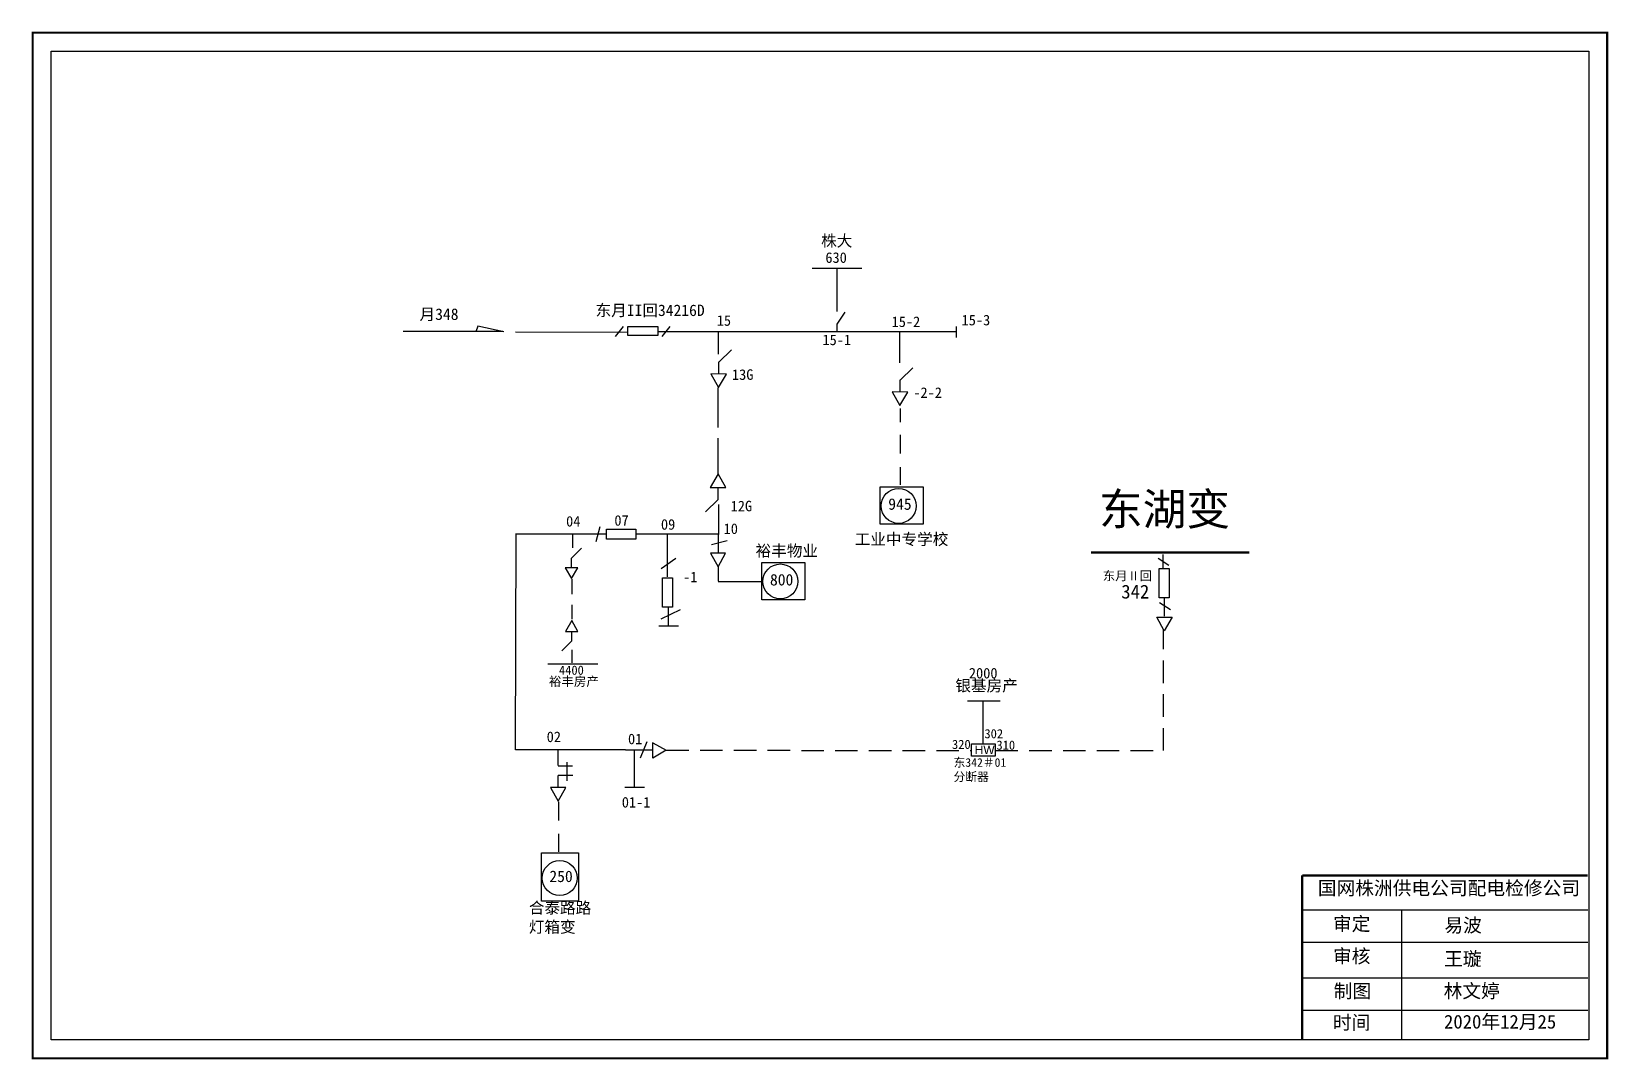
# Model space of a CAD drawing. Extents: x 0 to 344, y 0 to 224.
import ezdxf

# ---------------------------------------------------------------- set-up
doc = ezdxf.new("R2010")
doc.units = 0
doc.header["$LTSCALE"] = 0.774411
doc.linetypes.add('ACAD_ISO02W100', pattern=[15, 12, -3])
doc.linetypes.add('DASHED2', pattern=[9.525, 6.35, -3.175])
doc.layers.get('0').update_dxf_attribs({"linetype": 'CONTINUOUS'})
doc.layers.add('0-RefEdit0', color=7, linetype='CONTINUOUS')
doc.layers.add('Layer2', color=1, linetype='CONTINUOUS')
doc.styles.get("Standard").update_dxf_attribs({"font": '', "height": 2.5})
doc.styles.add('字体', font='simkai_0.ttf', dxfattribs={"height": 2.5})
doc.styles.get('Standard').set_extended_font_data('SimSun')

# ---------------------------------------------------------------- blocks, each defined once
blk = doc.blocks.new('A$C096F4352')
for p, q in [((2.73, 1.69), (0, 4.41)), ((5.33, 1.73), (2.69, 1.73))]:
    blk.add_line(p, q)
blk.add_lwpolyline([(8.29, 1.71), (5.33, 3.41), (5.33, 0)], close=True)
blk = doc.blocks.new('A$C19052CCB')
at = {"rotation": 270}
blk.add_blockref('A$C096F4352', (0, 8.29), dxfattribs=at)
blk = doc.blocks.new('A$C7409174A')
blk.add_blockref('A$C19052CCB', (0, 0))

msp = doc.modelspace()

# ---------------------------------------------------------------- linework, layer by layer
at = {"color": 7}
for p, q in [((170.22, 172.76), (181.03, 172.76)), ((175.66, 170.98), (175.66, 172.76)), ((149.57, 146.64), (149.57, 137.98)), ((189.42, 142.12), (189.42, 139.15)), ((149.57, 135.62), (149.57, 127.49)), ((189.42, 136.38), (189.42, 132.3)), ((189.42, 129.34), (189.42, 125.45)), ((117.69, 104.87), (117.69, 101.61)), ((117.69, 99.24), (117.69, 96.13)), ((114.78, 56.25), (114.78, 52.18)), ((114.78, 49.22), (114.78, 45.33))]:
    msp.add_line(p, q, dxfattribs=at)
for p, q in [((175.68, 169.43), (175.68, 172.42)), ((80.84, 159.01), (102.61, 159.01)), ((189.22, 159.58), (189.22, 159.58)), ((201.7, 157.64), (201.7, 160.01)), ((149.78, 152.28), (152.54, 154.97)), ((149.79, 149.67), (149.78, 152.32)), ((189.39, 148.34), (192.16, 151.03)), ((189.4, 145.73), (189.4, 148.38)), ((125.29, 114.66), (105.37, 114.66)), ((149.56, 114.66), (131.69, 114.66)), ((114.71, 59.37), (114.71, 62.01))]:
    msp.add_line(p, q)
at = {"linetype": 'Continuous'}
for p, q in [((175.66, 163.31), (175.66, 170.08)), ((175.66, 160.58), (177.36, 163.18)), ((97.13, 160.08), (96.74, 158.91)), ((102.81, 158.91), (97.13, 160.08)), ((128.9, 160.07), (127.15, 157.89)), ((136.38, 158.92), (201.66, 158.92)), ((139.08, 160.07), (137.33, 157.89)), ((149.76, 154.01), (149.76, 158.79)), ((175.66, 158.96), (175.66, 160.58)), ((189.34, 152.14), (189.34, 158.91)), ((149.71, 121.14), (149.71, 114.63)), ((105.37, 67.6), (105.5, 114.63)), ((117.88, 111.71), (117.88, 114.54)), ((123.79, 116.3), (122.93, 113.03)), ((138.54, 114.7), (138.54, 105.35)), ((149.67, 114.61), (149.67, 110.53)), ((148.2, 112.44), (151.61, 113.31)), ((137.18, 107.22), (140.41, 109.43)), ((149.63, 107.64), (149.63, 104.41)), ((248.12, 107.86), (245.77, 109.4)), ((149.63, 104.34), (158.95, 104.34)), ((247.07, 100.75), (247.07, 96.8)), ((137.18, 96.18), (141.43, 98.22)), ((138.71, 98.73), (138.71, 94.65)), ((247.08, 93.6), (245.45, 96.55)), ((245.48, 96.53), (248.83, 96.55)), ((248.48, 98.19), (246.03, 99.68)), ((248.83, 96.55), (247.08, 93.6)), ((136.66, 94.66), (141.02, 94.66)), ((112.41, 86.4), (123.36, 86.4)), ((117.68, 89.43), (117.68, 86.6)), ((207.54, 68.93), (207.54, 78.23)), ((134.04, 69.35), (132.63, 65.77)), ((135.36, 65.78), (135.36, 69.16)), ((135.39, 69.12), (138.32, 67.52)), ((129.38, 67.6), (105.37, 67.6)), ((114.72, 64.14), (114.72, 67.68)), ((129.38, 67.6), (135.36, 67.56)), ((131.36, 59.62), (131.36, 67.59)), ((138.32, 67.52), (135.36, 65.78)), ((114.72, 64.1), (117.84, 64.1)), ((116.57, 64.93), (116.57, 60.8)), ((117.88, 62), (114.72, 62)), ((129.23, 59.47), (133.59, 59.47)), ((277.25, 32.67), (339.61, 32.67)), ((298.89, 32.66), (298.89, 4.33)), ((277.25, 25.57), (339.61, 25.57)), ((277.25, 17.82), (339.61, 17.82)), ((277.25, 10.72), (339.61, 10.72))]:
    msp.add_line(p, q, dxfattribs=at)
at = {"linetype": 'ACAD_ISO02W100'}
msp.add_line((246.85, 107.16), (246.85, 110.25), dxfattribs=at)
at = {"linetype": 'DASHED2'}
for p, q in [((138.32, 67.52), (205, 67.44)), ((210.23, 67.43), (246.96, 67.43))]:
    msp.add_line(p, q, dxfattribs=at)
at = {"linetype": 'Continuous', "const_width": 0.5}
msp.add_lwpolyline([(-0.09, 224.2), (343.88, 224.2), (343.88, 0.23), (-0.09, 0.23)], close=True, dxfattribs=at)
at = {"linetype": 'Continuous'}
for points in [[(3.96, 220.15), (339.84, 220.15), (339.84, 4.28), (3.96, 4.28)], [(129.91, 160.07), (136.46, 160.07), (136.46, 158.04), (129.91, 158.04)], [(185.03, 125.03), (194.41, 125.03), (194.41, 116.86), (185.03, 116.86)], [(159.19, 108.51), (168.58, 108.51), (168.58, 100.34), (159.19, 100.34)], [(111.04, 45.1), (119.14, 45.1), (119.14, 34.54), (111.04, 34.54)]]:
    msp.add_lwpolyline(points, close=True, dxfattribs=at)
for points in [[(149.72, 146.72), (151.47, 149.65), (148.06, 149.7)], [(189.34, 142.77), (191.09, 145.71), (187.67, 145.75)], [(149.66, 107.54), (151.27, 110.52), (147.99, 110.52)], [(114.69, 56.41), (116.4, 59.37), (112.99, 59.37)]]:
    msp.add_lwpolyline(points, close=True)
at = {"linetype": 'ACAD_ISO02W100'}
for points in [[(125.29, 113.57), (125.29, 115.78), (131.69, 115.78), (131.69, 113.57)], [(248.18, 100.76), (245.97, 100.76), (245.97, 107.16), (248.18, 107.16)], [(139.68, 98.73), (137.47, 98.73), (137.47, 105.12), (139.68, 105.12)]]:
    msp.add_lwpolyline(points, close=True, dxfattribs=at)
at = {"linetype": 'Continuous', "const_width": 0.5}
for points in [[(265.65, 110.66), (231.1, 110.67)], [(277.21, 40.18), (277.21, 4.45)], [(277.25, 40.18), (339.61, 40.18)]]:
    msp.add_lwpolyline(points, dxfattribs=at)
at = {"linetype": 'DASHED2'}
msp.add_lwpolyline([(246.96, 67.43), (246.96, 93.81)], dxfattribs=at)
at = {"color": 7}
for centre in [(189.08, 120.87), (163.24, 104.36), (115.05, 39.59)]:
    msp.add_circle(centre, 3.82, dxfattribs=at)
at = {"layer": '0-RefEdit0', "color": 7, "ltscale": 2}
msp.add_line((204.1, 78.31), (211.27, 78.31), dxfattribs=at)
msp.add_lwpolyline([(204.98, 68.91), (210.16, 68.91), (210.16, 66.18), (204.98, 66.18)], close=True, dxfattribs=at)
at = {"layer": 'Layer2', "color": 7, "linetype": 'Continuous'}
msp.add_line((105.37, 158.86), (129.82, 158.82), dxfattribs=at)

# ---------------------------------------------------------------- block references
at = {"color": 7, "rotation": 180}
msp.add_blockref('A$C7409174A', (151.33, 127.83), dxfattribs=at)
at = {"xscale": 0.8, "yscale": 0.8, "zscale": 0.8}
msp.add_blockref('A$C19052CCB', (116.25, 104.99), dxfattribs=at)
at = {"xscale": 0.8, "yscale": 0.8, "zscale": 0.8, "rotation": 180}
msp.add_blockref('A$C19052CCB', (119.02, 95.83), dxfattribs=at)

# ---------------------------------------------------------------- texts
at = {"color": 7, "attachment_point": 1, "style": '字体'}
for s, insert, char_height, width in [('株大', (172.14, 180), 2.5, 14.9032), ('东月II回34216D', (122.87, 164.83), 2.5, 31.8269), ('{\\fSimSun|b0|i0|c134|p2;工业中专学校}', (179.48, 114.84), 2.5, 23.9082), ('裕丰物业', (157.83, 112.32), 2.5, 15.2171), ('裕丰房产', (112.68, 83.54), 2, 18.3899), ('合泰路路灯箱变', (108.29, 34.34), 2.5, 15.2171)]:
    msp.add_mtext(s, dxfattribs=dict(at, insert=insert, char_height=char_height, width=width))
at = {"char_height": 2.3, "attachment_point": 1}
for s, insert, width in [('630', (173.07, 176.24), 4.8377), ('15', (149.34, 162.5), 16.4292), ('15-2', (187.54, 162.23), 16.4292), ('15-3', (202.82, 162.59), 16.4292), ('15-1', (172.43, 158.27), 16.4292), ('13G', (152.66, 150.69), 16.4292), ('-2-2', (192.28, 146.75), 16.4292), ('12G', (152.38, 121.99), 16.4292), ('04', (116.43, 118.65), 16.4292), ('07', (126.98, 118.84), 16.4292), ('09', (137.15, 117.97), 16.4292), ('10', (150.84, 117.03), 16.4292), ('-1', (141.99, 106.5), 4.8377), ('02', (112.19, 71.59), 16.4292), ('01', (129.96, 71.13), 16.4292), ('01-1', (128.6, 57.3), 16.4292)]:
    msp.add_mtext(s, dxfattribs=dict(at, insert=insert, width=width))
at = {"linetype": 'Continuous', "attachment_point": 1, "style": '字体'}
for s, insert, char_height, width in [('月348', (84.42, 163.98), 2.5, 62.8941), ('4400', (114.87, 85.99), 2, 3.6488), ('{\\fSimSun|b0|i0|c134|p2;320}', (200.73, 69.79), 2, 3.6488), ('{\\fSimSun|b0|i0|c134|p2;302}', (207.82, 72.12), 2, 3.6488), ('{\\fSimSun|b0|i0|c134|p2;310}', (210.44, 69.62), 2, 3.6488), ('国网株洲供电公司配电检修公司', (280.64, 38.9), 3, 59.0863), ('审定', (283.95, 31.11), 3, 23.4615), ('{\\fSimSun|b0|i0|c134|p2;易波}', (308.29, 30.8), 3, 23.4615), ('审核', (283.95, 24.05), 3, 23.4615), ('{\\fSimSun|b0|i0|c134|p2;王璇}', (308.24, 23.47), 3, 33.0539), ('制图', (284.11, 16.43), 3, 23.4615), ('{\\fSimSun|b0|i0|c134|p2;林文婷}', (308.13, 16.43), 3, 23.4615), ('时间', (283.95, 9.55), 3, 23.4615), ('2020{\\fSimSun|b0|i0|c134|p2;年}12{\\fSimSun|b0|i0|c134|p2;月25}', (308.21, 9.72), 3, 28.5746)]:
    msp.add_mtext(s, dxfattribs=dict(at, insert=insert, char_height=char_height, width=width))
at = {"color": 7, "linetype": 'Continuous', "insert": (232.84, 123.66), "char_height": 7, "width": 132.2648, "attachment_point": 1, "style": '字体'}
msp.add_mtext('东湖变', dxfattribs=at)
at = {"color": 7, "attachment_point": 1}
for s, insert, char_height, width in [('945', (186.81, 122.51), 2.5, 5.098), ('800', (160.97, 105.99), 2.5, 5.098), ('银基房产', (201.47, 82.87), 2.5, 22.9874), ('2000', (204.42, 85.49), 2.3, 16.4292), ('东342＃01分断器', (201.08, 65.77), 1.878, 12.4605), ('{\\fArial|b0|i0|c0|p32;HW}', (205.68, 68.54), 1.8779, 12.4605), ('250', (112.78, 41.22), 2.5, 5.098)]:
    msp.add_mtext(s, dxfattribs=dict(at, insert=insert, char_height=char_height, width=width))
at = {"linetype": 'Continuous', "attachment_point": 1}
for s, insert, char_height, width in [('东月Ⅱ回', (233.69, 106.59), 1.972, 11.5158), ('342', (237.71, 103.64), 3, 6.7865)]:
    msp.add_mtext(s, dxfattribs=dict(at, insert=insert, char_height=char_height, width=width))

doc.saveas('drawing.dxf')
